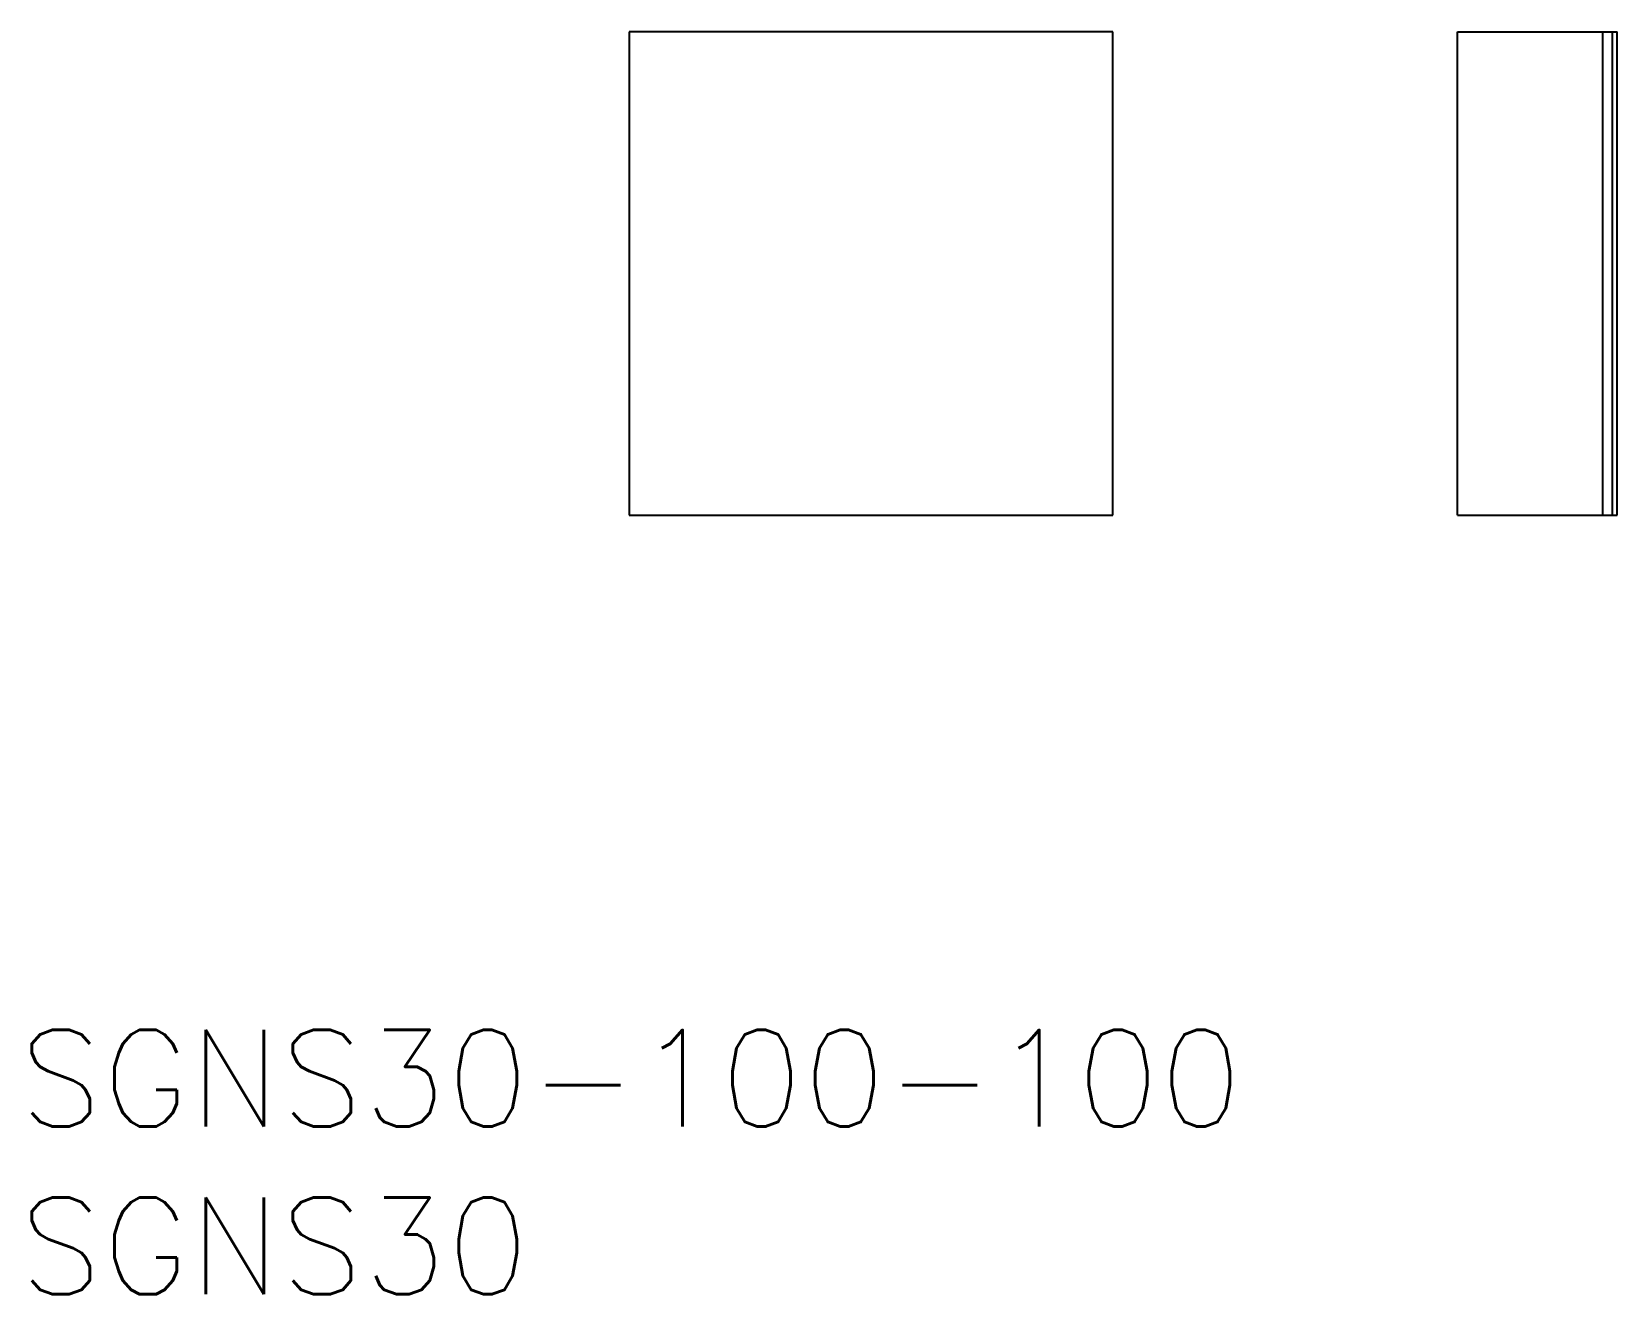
# Model space of a CAD drawing. Extents: x 843 to 1171, y 1425 to 1686.
import ezdxf

# ---------------------------------------------------------------- set-up
doc = ezdxf.new("R2010")
doc.units = 0
doc.layers.get('0').update_dxf_attribs({"linetype": 'CONTINUOUS'})
doc.styles.get("Standard").update_dxf_attribs({"font": 'txt.shx'})

msp = doc.modelspace()

# ---------------------------------------------------------------- linework, layer by layer
at = {"color": 7, "linetype": 'CONTINUOUS'}
for p, q in [((966.92, 1685.64), (966.92, 1585.64)), ((1066.92, 1685.64), (966.92, 1685.64)), ((1066.92, 1585.64), (1066.92, 1685.64)), ((1138.22, 1585.64), (1138.22, 1685.64)), ((1138.22, 1685.64), (1171.22, 1685.64)), ((1168.22, 1585.64), (1168.22, 1685.64)), ((1170.22, 1585.64), (1170.22, 1685.64)), ((1171.22, 1585.64), (1171.22, 1685.64)), ((966.92, 1585.64), (1066.92, 1585.64)), ((1138.22, 1585.64), (1171.22, 1585.64))]:
    msp.add_line(p, q, dxfattribs=at)

# ---------------------------------------------------------------- texts
for s, p in [('SGNS30-100-100', (840.86, 1459.22)), ('SGNS30', (840.86, 1424.54))]:
    msp.add_text(s, height=20).set_placement(p)

doc.saveas('drawing.dxf')
